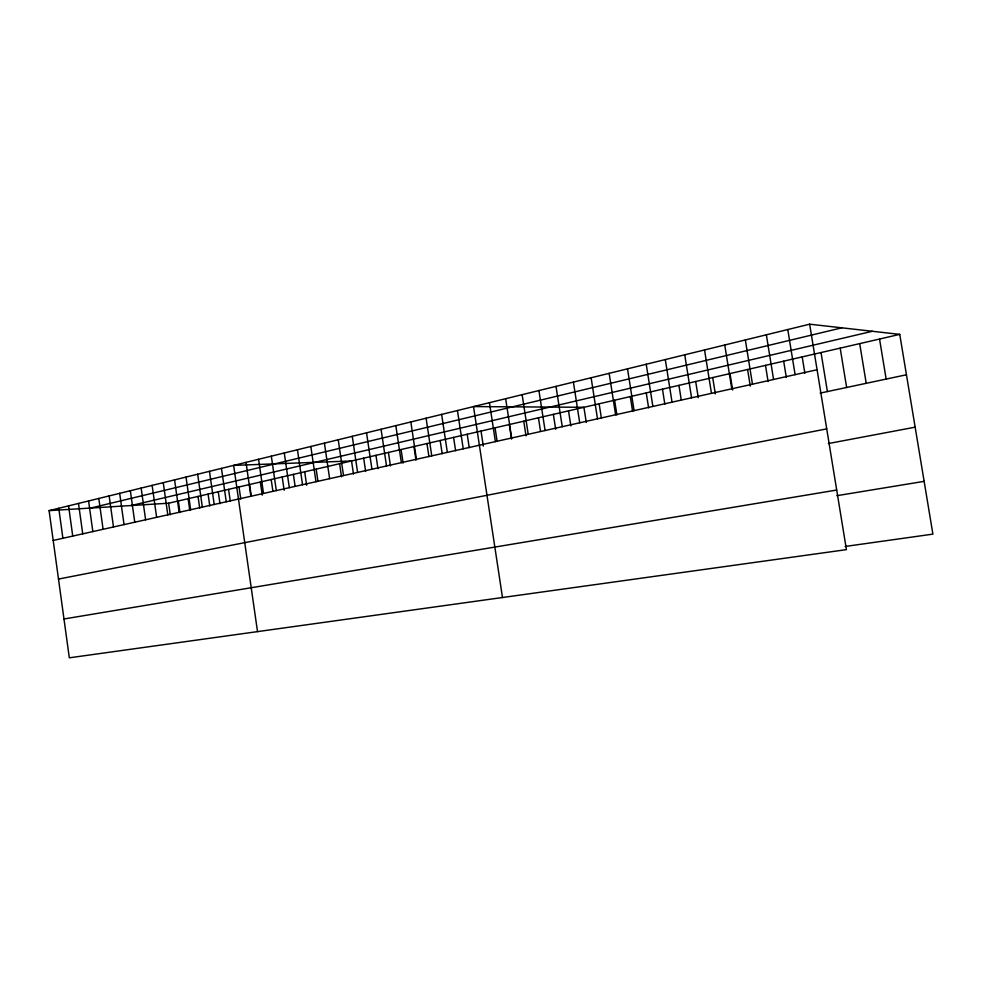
<?xml version="1.0" encoding="UTF-8"?>
<svg xmlns="http://www.w3.org/2000/svg" width="982" height="982" viewBox="0 0 982 982"><rect width="100%" height="100%" fill="white"/><g stroke="black" fill="none" stroke-linecap="round" stroke-linejoin="round"><path stroke-width="1.47" d="M809.647 324.183L846.423 549.638L69.317 657.817L49.1 510.64L809.647 324.183L899.745 334.371L932.9 534.122L845.134 546.471M90.7 508.05L841.819 327.828M131.281 505.521L872.36 331.278M49.1 510.64L168.646 503.201L899.745 334.371M53.2 540.444L817.073 369.748M820.13 393.107L906.447 374.768M58.503 579.073L826.721 428.876M828.354 443.545L915.15 427.17M63.977 618.979L836.701 490.043M836.86 495.689L924.136 481.352M879.541 339.036L886.157 379.077M859.692 343.626L866.222 383.311M840.187 348.131L846.644 387.473M821.026 352.55L827.396 391.56M802.196 356.896L804.859 373.27M787.785 329.547L795.101 374.658M783.685 361.18L786.312 377.407M766.353 334.801L773.571 379.469M765.494 365.378L768.084 381.47M745.35 339.944L752.47 384.183M747.597 369.502L750.273 386.11M730.007 373.565L732.646 390.026M724.753 345.001L731.774 388.811M712.699 377.567L715.313 393.892M704.548 349.948L711.471 393.34M695.686 381.495L698.263 397.685M684.736 354.809L691.573 397.796M678.943 385.361L681.25 399.969M665.305 359.572L672.044 402.154M662.469 389.167L664.851 404.265M646.23 364.248L652.883 406.438M646.254 392.91L648.611 407.886M627.523 368.839L634.077 410.636M630.297 396.593L632.629 411.446M614.597 400.214L616.905 414.956M609.147 373.332L615.616 414.76M599.143 403.786L601.426 418.418M591.115 377.763L597.498 418.811M586.279 422.456L583.922 407.297L473.52 406.585L502.489 597.522M573.402 382.096L579.711 422.788M568.529 410.857L570.849 425.893M556.008 386.368L562.244 426.691M553.369 414.355L555.677 429.269M538.922 390.554L545.084 430.521M538.455 417.804L540.505 431.123M522.142 394.666L528.218 434.29M523.762 421.192L526.021 435.885M505.656 398.704L511.659 437.997M509.302 424.531L511.524 439.114M495.051 427.821L497.125 441.434M489.453 402.681L495.382 441.63M481.02 431.061L483.304 446.073M467.211 434.253L469.236 447.669M457.44 410.525L463.234 448.811M453.586 437.395L455.599 450.713M441.63 414.404L447.35 452.358M440.182 440.501L442.17 453.709M426.102 418.209L431.749 455.844M426.961 443.545L428.925 456.667M410.832 421.953L416.417 459.281M413.938 446.552L415.975 460.202M401.098 449.523L403.111 463.074M395.82 425.636L401.343 462.645M388.442 452.444L390.443 465.898M381.065 429.257L386.515 465.959M375.971 455.329L377.947 468.684M366.544 432.817L371.933 469.212M363.671 458.164L365.635 471.434M352.268 436.315L357.595 472.416M353.483 474.134L351.544 460.963L233.642 465.394L257.517 631.622M338.225 439.752L343.504 475.57M339.588 463.725L341.515 476.81M324.416 443.14L329.621 478.676M316.167 469.138L317.923 481.18M310.828 446.479L315.971 481.72M304.69 471.777L306.654 485.243M297.448 449.756L302.542 484.727M293.385 474.392L295.103 486.274M284.277 452.984L289.322 487.673M282.215 476.97L284.142 490.251M271.327 456.164L276.31 490.583M271.204 479.511L272.898 491.245M258.573 459.281L263.507 493.443M260.328 482.027L262.231 495.137M249.612 484.507L251.282 496.082M246.016 462.362L250.889 496.266M239.019 486.949L240.762 499.052M228.573 489.355L230.304 501.385M221.466 468.377L226.253 501.777M218.262 491.737L219.98 503.692M209.473 471.323L214.211 504.466M208.086 494.093L209.78 505.963M197.664 474.22L202.341 507.117M198.033 496.413L199.714 508.21M186.028 477.068L190.655 509.719M188.114 498.696L189.784 510.431M178.319 500.967L179.964 512.616M174.563 479.879L179.141 512.297M168.646 503.201L170.279 514.777M163.257 482.653L167.799 514.838M152.124 485.378L156.629 517.33M141.15 488.066L145.606 519.797M130.336 490.718L134.755 522.215M119.681 493.332L124.051 524.609M109.162 495.91L113.495 526.966M98.801 498.451L103.098 529.298M88.589 500.955L92.836 531.581M78.511 503.435L82.721 533.84M68.568 505.865L72.742 536.074M58.773 508.271L62.897 538.271"/></g></svg>
